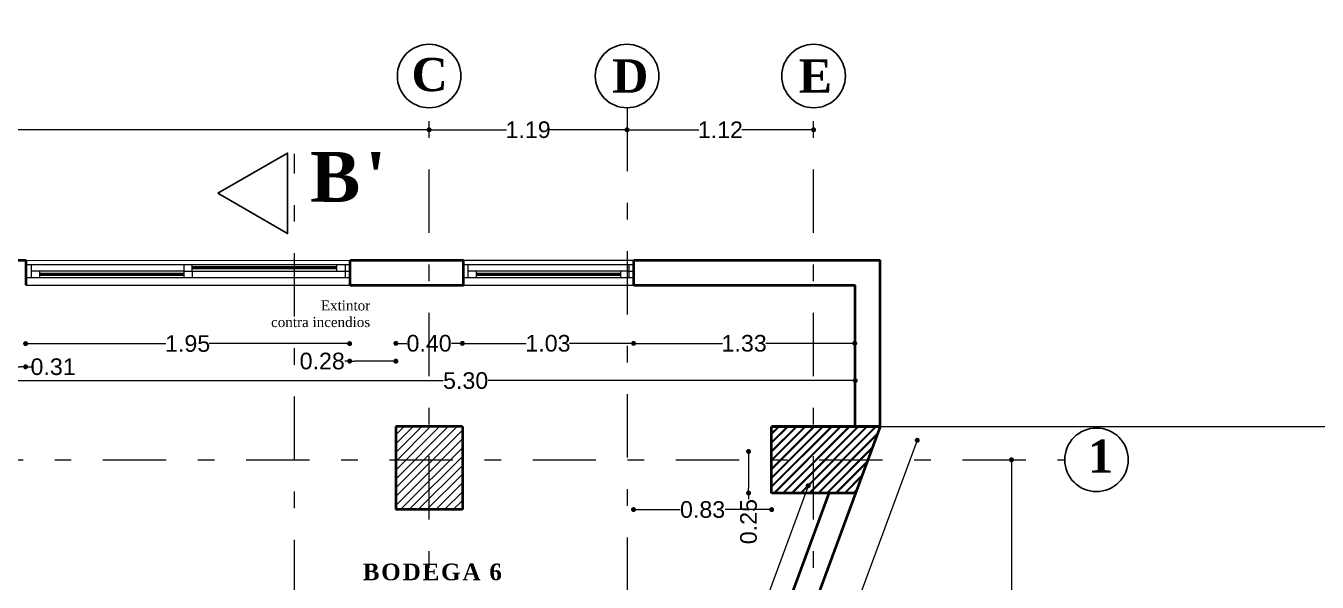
# Model space of a CAD drawing. Header units: inches. Extents: x 2908 to 3459, y -3172 to -55.
# Drawn here: x 3286.85 to 3294.62, y -193.64 to -190.29 of the extents above; entities that cross this region are included whole.
import ezdxf

# ---------------------------------------------------------------- set-up
doc = ezdxf.new("R2010")
doc.units = ezdxf.units.IN
doc.header["$MEASUREMENT"] = 0
doc.linetypes.add('DASHDOT', pattern=[25.4, 12.7, -6.35, 0, -6.35])
for name, color, linetype, lineweight in [('Capa2', 1, 'Continuous', 25), ('COTA', 1, 'Continuous', 9), ('E-EJES', 1, 'DASHDOT', 5), ('Estructura', 1, 'Continuous', 40), ('linea de linderos', 3, 'Continuous', 30), ('MARCOS VENTANAS', 147, 'Continuous', 18), ('muros 2', 5, 'Continuous', 40), ('muros bajitos', 4, 'Continuous', 15)]:
    doc.layers.add(name, color=color, linetype=linetype, lineweight=lineweight)
doc.layers.add('TEXTO', color=4, linetype='Continuous')
doc.layers.add('VIDRIOS', color=130, linetype='Continuous')
doc.styles.add('Arial new', font='arial.ttf')
doc.styles.add('CONSTRUCTORA', font='times.ttf', dxfattribs={"height": 0.3})
doc.dimstyles.new('GUS', dxfattribs={"dimtxt": 0.1, "dimasz": 0.03, "dimexe": 0.05, "dimexo": 0.05, "dimgap": 0.005, "dimtad": 0, "dimzin": 1, "dimdsep": 46, "dimtxsty": 'Arial new', "dimblk": 'DOT', "dimcen": 0.01, "dimse1": 1, "dimse2": 1, "dimclrd": 1, "dimclre": 252, "dimclrt": 1, "dimaunit": 1, "dimadec": 0, "dimazin": 2, "dimtfac": 1, "dimtmove": 0, "dimatfit": 2, "dimldrblk": 'ARCHTICK', "dimfxl": 1, "dimlwd": -1, "dimlwe": -1, "dimarcsym": 1})

# ---------------------------------------------------------------- blocks, each defined once
blk = doc.blocks.new('_Dot')
at = {"color": 0, "linetype": 'ByBlock', "lineweight": -2}
blk.add_line((-0.5, 0), (-1, 0), dxfattribs=at)
at = {"color": 0, "linetype": 'ByBlock', "const_width": 0.5}
blk.add_lwpolyline([(-0.25, 0, 1), (0.25, 0, 1)], format="xyb", close=True, dxfattribs=at)
blk = doc.blocks.new('*D4982')
at = {"layer": 'COTA', "color": 1, "linetype": 'Continuous', "transparency": 16777216}
for p, q in [((3291.1951, -192.8829), (3291.1951, -193.0729)), ((3291.1951, -193.1029), (3291.1951, -193.1396))]:
    blk.add_line(p, q, dxfattribs=at)
at = {"layer": 'Defpoints', "color": 0, "transparency": 16777216}
for p in [(3291.1951, -192.8529), (3291.3341, -192.8529), (3291.3341, -193.1029)]:
    blk.add_point(p, dxfattribs=at)
at = {"layer": 'COTA', "color": 1, "transparency": 16777216, "xscale": 0.03, "yscale": 0.03, "zscale": 0.03}
for p, rotation in [((3291.1951, -192.8529), 90), ((3291.1951, -193.1029), 270)]:
    blk.add_blockref('_Dot', p, dxfattribs=dict(at, rotation=rotation))
at = {"layer": 'COTA', "color": 1, "transparency": 16777216, "insert": (3291.1951, -193.2749), "char_height": 0.1, "attachment_point": 5, "rotation": 90, "style": 'Arial new'}
blk.add_mtext('0.25', dxfattribs=at)
blk = doc.blocks.new('_ArchTick')
at = {"color": 0, "linetype": 'ByBlock', "const_width": 0.15}
blk.add_lwpolyline([(-0.5, -0.5), (0.5, 0.5)], dxfattribs=at)
blk = doc.blocks.new('*D5007')
at = {"layer": 'COTA', "color": 1, "linetype": 'Continuous', "transparency": 16777216}
for p, q in [((3292.1998, -192.8136), (3291.0525, -195.9164)), ((3289.8111, -199.2734), (3290.9585, -196.1706))]:
    blk.add_line(p, q, dxfattribs=at)
at = {"layer": 'Defpoints', "color": 0, "transparency": 16777216}
for p in [(3291.9869, -192.7029), (3292.2102, -192.7855), (3289.5774, -199.219)]:
    blk.add_point(p, dxfattribs=at)
at = {"layer": 'COTA', "color": 1, "transparency": 16777216, "xscale": 0.03, "yscale": 0.03, "zscale": 0.03}
for p, rotation in [((3292.2102, -192.7855), 69.70662671698605), ((3289.8007, -199.3015), 249.7066267169861)]:
    blk.add_blockref('_Dot', p, dxfattribs=dict(at, rotation=rotation))
at = {"layer": 'COTA', "color": 1, "transparency": 16777216, "insert": (3291.0055, -196.0435), "char_height": 0.1, "attachment_point": 5, "rotation": 69.70663, "style": 'Arial new'}
blk.add_mtext('6.95', dxfattribs=at)
blk = doc.blocks.new('*D5021')
at = {"layer": 'COTA', "color": 1, "linetype": 'Continuous', "transparency": 16777216}
for p, q in [((3291.5439, -193.0867), (3291.1109, -194.2576)), ((3290.5905, -195.6649), (3291.0235, -194.4941))]:
    blk.add_line(p, q, dxfattribs=at)
at = {"layer": 'Defpoints', "color": 0, "transparency": 16777216}
for p in [(3291.5543, -193.0586), (3291.6785, -193.1045), (3290.7043, -195.739)]:
    blk.add_point(p, dxfattribs=at)
at = {"layer": 'COTA', "color": 1, "transparency": 16777216, "xscale": 0.03, "yscale": 0.03, "zscale": 0.03}
for p, rotation in [((3291.5543, -193.0586), 69.7066267169996), ((3290.5801, -195.693), 249.7066267169996)]:
    blk.add_blockref('_Dot', p, dxfattribs=dict(at, rotation=rotation))
at = {"layer": 'COTA', "color": 1, "transparency": 16777216, "insert": (3291.0672, -194.3758), "char_height": 0.1, "attachment_point": 5, "rotation": 69.70663, "style": 'Arial new'}
blk.add_mtext('2.81', dxfattribs=at)
blk = doc.blocks.new('*D4994')
at = {"layer": 'COTA', "color": 1, "linetype": 'Continuous', "transparency": 16777216}
for p, q in [((3286.5643, -192.4266), (3289.3577, -192.4266)), ((3291.8069, -192.4266), (3289.6271, -192.4266))]:
    blk.add_line(p, q, dxfattribs=at)
at = {"layer": 'Defpoints', "color": 0, "transparency": 16777216}
for p in [(3291.8369, -192.4266), (3286.5343, -192.7029), (3291.8369, -192.7029)]:
    blk.add_point(p, dxfattribs=at)
at = {"layer": 'COTA', "color": 1, "transparency": 16777216, "xscale": 0.03, "yscale": 0.03, "zscale": 0.03, "rotation": 180}
blk.add_blockref('_Dot', (3286.5343, -192.4266), dxfattribs=at)
at = {"layer": 'COTA', "color": 1, "transparency": 16777216, "xscale": 0.03, "yscale": 0.03, "zscale": 0.03}
blk.add_blockref('_Dot', (3291.8369, -192.4266), dxfattribs=at)
at = {"layer": 'COTA', "color": 1, "transparency": 16777216, "insert": (3289.4924, -192.4266), "char_height": 0.1, "attachment_point": 5, "style": 'Arial new'}
blk.add_mtext('5.30', dxfattribs=at)
blk = doc.blocks.new('*D5049')
at = {"layer": 'COTA', "color": 1, "linetype": 'Continuous', "transparency": 16777216}
for p, q in [((3292.7772, -192.9329), (3292.7772, -194.2865)), ((3292.7772, -195.9095), (3292.7772, -194.5558))]:
    blk.add_line(p, q, dxfattribs=at)
at = {"layer": 'Defpoints', "color": 0, "transparency": 16777216}
for p in [(3293.0976, -192.9029), (3292.7772, -195.9395), (3293.0975, -195.9395)]:
    blk.add_point(p, dxfattribs=at)
at = {"layer": 'COTA', "color": 1, "transparency": 16777216, "xscale": 0.03, "yscale": 0.03, "zscale": 0.03}
for p, rotation in [((3292.7772, -192.9029), 90), ((3292.7772, -195.9395), 270)]:
    blk.add_blockref('_Dot', p, dxfattribs=dict(at, rotation=rotation))
at = {"layer": 'COTA', "color": 1, "transparency": 16777216, "insert": (3292.7772, -194.4212), "char_height": 0.1, "attachment_point": 5, "rotation": 90, "style": 'Arial new'}
blk.add_mtext('3.04', dxfattribs=at)
blk = doc.blocks.new('*D4999')
at = {"layer": 'COTA', "color": 1, "linetype": 'Continuous', "transparency": 16777216}
for p, q in [((3283.5523, -190.9171), (3286.2622, -190.9171)), ((3289.2426, -190.9171), (3286.5327, -190.9171))]:
    blk.add_line(p, q, dxfattribs=at)
at = {"layer": 'Defpoints', "color": 0, "transparency": 16777216}
for p in [(3283.5223, -190.6999), (3289.2726, -190.6999), (3289.2726, -190.9171)]:
    blk.add_point(p, dxfattribs=at)
at = {"layer": 'COTA', "color": 1, "transparency": 16777216, "xscale": 0.03, "yscale": 0.03, "zscale": 0.03, "rotation": 180}
blk.add_blockref('_Dot', (3283.5223, -190.9171), dxfattribs=at)
at = {"layer": 'COTA', "color": 1, "transparency": 16777216, "xscale": 0.03, "yscale": 0.03, "zscale": 0.03}
blk.add_blockref('_Dot', (3289.2726, -190.9171), dxfattribs=at)
at = {"layer": 'COTA', "color": 1, "transparency": 16777216, "insert": (3286.3974, -190.9171), "char_height": 0.1, "attachment_point": 5, "style": 'Arial new'}
blk.add_mtext('5.75', dxfattribs=at)
blk = doc.blocks.new('*D5000')
at = {"layer": 'COTA', "color": 1, "linetype": 'Continuous', "transparency": 16777216}
for p, q in [((3289.3026, -190.9171), (3289.7379, -190.9171)), ((3290.4339, -190.9171), (3289.9985, -190.9171))]:
    blk.add_line(p, q, dxfattribs=at)
at = {"layer": 'Defpoints', "color": 0, "transparency": 16777216}
for p in [(3289.2726, -190.6999), (3290.4639, -190.6999), (3290.4639, -190.9171)]:
    blk.add_point(p, dxfattribs=at)
at = {"layer": 'COTA', "color": 1, "transparency": 16777216, "xscale": 0.03, "yscale": 0.03, "zscale": 0.03, "rotation": 180}
blk.add_blockref('_Dot', (3289.2726, -190.9171), dxfattribs=at)
at = {"layer": 'COTA', "color": 1, "transparency": 16777216, "xscale": 0.03, "yscale": 0.03, "zscale": 0.03}
blk.add_blockref('_Dot', (3290.4639, -190.9171), dxfattribs=at)
at = {"layer": 'COTA', "color": 1, "transparency": 16777216, "insert": (3289.8682, -190.9171), "char_height": 0.1, "attachment_point": 5, "style": 'Arial new'}
blk.add_mtext('1.19', dxfattribs=at)
blk = doc.blocks.new('*D5001')
at = {"layer": 'COTA', "color": 1, "linetype": 'Continuous', "transparency": 16777216}
for p, q in [((3290.4939, -190.9171), (3290.8955, -190.9171)), ((3291.5565, -190.9171), (3291.1548, -190.9171))]:
    blk.add_line(p, q, dxfattribs=at)
at = {"layer": 'Defpoints', "color": 0, "transparency": 16777216}
for p in [(3290.4639, -190.6999), (3291.5865, -190.6999), (3291.5865, -190.9171)]:
    blk.add_point(p, dxfattribs=at)
at = {"layer": 'COTA', "color": 1, "transparency": 16777216, "xscale": 0.03, "yscale": 0.03, "zscale": 0.03, "rotation": 180}
blk.add_blockref('_Dot', (3290.4639, -190.9171), dxfattribs=at)
at = {"layer": 'COTA', "color": 1, "transparency": 16777216, "xscale": 0.03, "yscale": 0.03, "zscale": 0.03}
blk.add_blockref('_Dot', (3291.5865, -190.9171), dxfattribs=at)
at = {"layer": 'COTA', "color": 1, "transparency": 16777216, "insert": (3291.0252, -190.9171), "char_height": 0.1, "attachment_point": 5, "style": 'Arial new'}
blk.add_mtext('1.12', dxfattribs=at)
blk = doc.blocks.new('*D5052')
at = {"layer": 'COTA', "color": 1, "linetype": 'Continuous', "transparency": 16777216}
for p, q in [((3290.5328, -193.2027), (3290.7836, -193.2027)), ((3291.3041, -193.2027), (3291.0533, -193.2027))]:
    blk.add_line(p, q, dxfattribs=at)
at = {"layer": 'Defpoints', "color": 0, "transparency": 16777216}
for p in [(3290.5028, -192.8529), (3291.3341, -192.8529), (3291.3341, -193.2027)]:
    blk.add_point(p, dxfattribs=at)
at = {"layer": 'COTA', "color": 1, "transparency": 16777216, "xscale": 0.03, "yscale": 0.03, "zscale": 0.03, "rotation": 180}
blk.add_blockref('_Dot', (3290.5028, -193.2027), dxfattribs=at)
at = {"layer": 'COTA', "color": 1, "transparency": 16777216, "xscale": 0.03, "yscale": 0.03, "zscale": 0.03}
blk.add_blockref('_Dot', (3291.3341, -193.2027), dxfattribs=at)
at = {"layer": 'COTA', "color": 1, "transparency": 16777216, "insert": (3290.9184, -193.2027), "char_height": 0.1, "attachment_point": 5, "style": 'Arial new'}
blk.add_mtext('0.83', dxfattribs=at)
blk = doc.blocks.new('*D5063')
at = {"layer": 'COTA', "color": 1, "linetype": 'Continuous', "transparency": 16777216}
for p, q in [((3286.5643, -192.3434), (3286.8144, -192.3434)), ((3286.8444, -192.3434), (3286.8847, -192.3434))]:
    blk.add_line(p, q, dxfattribs=at)
at = {"layer": 'Defpoints', "color": 0, "transparency": 16777216}
for p in [(3286.5343, -191.8524), (3286.8444, -191.8525, -3.3312), (3286.8444, -192.3434)]:
    blk.add_point(p, dxfattribs=at)
at = {"layer": 'COTA', "color": 1, "transparency": 16777216, "xscale": 0.03, "yscale": 0.03, "zscale": 0.03, "rotation": 180}
blk.add_blockref('_Dot', (3286.5343, -192.3434), dxfattribs=at)
at = {"layer": 'COTA', "color": 1, "transparency": 16777216, "xscale": 0.03, "yscale": 0.03, "zscale": 0.03}
blk.add_blockref('_Dot', (3286.8444, -192.3434), dxfattribs=at)
at = {"layer": 'COTA', "color": 1, "transparency": 16777216, "insert": (3287.0099, -192.3434), "char_height": 0.1, "attachment_point": 5, "style": 'Arial new'}
blk.add_mtext('0.31', dxfattribs=at)
blk = doc.blocks.new('*D5064')
at = {"layer": 'COTA', "color": 1, "linetype": 'Continuous', "transparency": 16777216}
for p, q in [((3289.1025, -192.2022), (3289.1379, -192.2022)), ((3289.4428, -192.2022), (3289.4073, -192.2022))]:
    blk.add_line(p, q, dxfattribs=at)
at = {"layer": 'Defpoints', "color": 0, "transparency": 16777216}
for p in [(3289.0725, -192.1024), (3289.4728, -192.1024), (3289.4728, -192.2022)]:
    blk.add_point(p, dxfattribs=at)
at = {"layer": 'COTA', "color": 1, "transparency": 16777216, "xscale": 0.03, "yscale": 0.03, "zscale": 0.03, "rotation": 180}
blk.add_blockref('_Dot', (3289.0725, -192.2022), dxfattribs=at)
at = {"layer": 'COTA', "color": 1, "transparency": 16777216, "xscale": 0.03, "yscale": 0.03, "zscale": 0.03}
blk.add_blockref('_Dot', (3289.4728, -192.2022), dxfattribs=at)
at = {"layer": 'COTA', "color": 1, "transparency": 16777216, "insert": (3289.2726, -192.2022), "char_height": 0.1, "attachment_point": 5, "style": 'Arial new'}
blk.add_mtext('0.40', dxfattribs=at)
blk = doc.blocks.new('*D5005')
at = {"layer": 'COTA', "color": 1, "linetype": 'Continuous', "transparency": 16777216}
for p, q in [((3289.5028, -192.2022), (3289.8576, -192.2022)), ((3290.4728, -192.2022), (3290.118, -192.2022))]:
    blk.add_line(p, q, dxfattribs=at)
at = {"layer": 'Defpoints', "color": 0, "transparency": 16777216}
for p in [(3289.4728, -191.8524), (3290.5028, -191.8524), (3289.4728, -192.2022)]:
    blk.add_point(p, dxfattribs=at)
at = {"layer": 'COTA', "color": 1, "transparency": 16777216, "xscale": 0.03, "yscale": 0.03, "zscale": 0.03}
for p, rotation in [((3289.4728, -192.2022), 179.9993079088709), ((3290.5028, -192.2022), 359.9993079088709)]:
    blk.add_blockref('_Dot', p, dxfattribs=dict(at, rotation=rotation))
at = {"layer": 'COTA', "color": 1, "transparency": 16777216, "insert": (3289.9878, -192.2022), "char_height": 0.1, "attachment_point": 5, "rotation": 359.99931, "style": 'Arial new'}
blk.add_mtext('1.03', dxfattribs=at)
blk = doc.blocks.new('*D5006')
at = {"layer": 'COTA', "color": 1, "linetype": 'Continuous', "transparency": 16777216}
for p, q in [((3290.5328, -192.2022), (3291.0384, -192.2022)), ((3291.8043, -192.2022), (3291.2987, -192.2022))]:
    blk.add_line(p, q, dxfattribs=at)
at = {"layer": 'Defpoints', "color": 0, "transparency": 16777216}
for p in [(3290.5028, -191.8524), (3291.8343, -191.8524, 0.0276), (3291.8343, -192.2022)]:
    blk.add_point(p, dxfattribs=at)
at = {"layer": 'COTA', "color": 1, "transparency": 16777216, "xscale": 0.03, "yscale": 0.03, "zscale": 0.03, "rotation": 180}
blk.add_blockref('_Dot', (3290.5028, -192.2022), dxfattribs=at)
at = {"layer": 'COTA', "color": 1, "transparency": 16777216, "xscale": 0.03, "yscale": 0.03, "zscale": 0.03}
blk.add_blockref('_Dot', (3291.8343, -192.2022), dxfattribs=at)
at = {"layer": 'COTA', "color": 1, "transparency": 16777216, "insert": (3291.1686, -192.2022), "char_height": 0.1, "attachment_point": 5, "style": 'Arial new'}
blk.add_mtext('1.33', dxfattribs=at)
blk = doc.blocks.new('*D5065')
at = {"layer": 'COTA', "color": 1, "linetype": 'Continuous', "transparency": 16777216}
for p, q in [((3286.8744, -192.2038), (3287.6889, -192.2038)), ((3288.7645, -192.2038), (3287.95, -192.2038))]:
    blk.add_line(p, q, dxfattribs=at)
at = {"layer": 'Defpoints', "color": 0, "transparency": 16777216}
for p in [(3286.8444, -191.8525, -3.3312), (3288.7945, -191.8524), (3288.7945, -192.2038)]:
    blk.add_point(p, dxfattribs=at)
at = {"layer": 'COTA', "color": 1, "transparency": 16777216, "xscale": 0.03, "yscale": 0.03, "zscale": 0.03, "rotation": 180}
blk.add_blockref('_Dot', (3286.8444, -192.2038), dxfattribs=at)
at = {"layer": 'COTA', "color": 1, "transparency": 16777216, "xscale": 0.03, "yscale": 0.03, "zscale": 0.03}
blk.add_blockref('_Dot', (3288.7945, -192.2038), dxfattribs=at)
at = {"layer": 'COTA', "color": 1, "transparency": 16777216, "insert": (3287.8194, -192.2038), "char_height": 0.1, "attachment_point": 5, "style": 'Arial new'}
blk.add_mtext('1.95', dxfattribs=at)
blk = doc.blocks.new('*D5066')
at = {"layer": 'COTA', "color": 1, "linetype": 'Continuous', "transparency": 16777216}
for p, q in [((3288.7945, -192.3091), (3288.7645, -192.3091)), ((3289.0425, -192.3091), (3288.8245, -192.3091))]:
    blk.add_line(p, q, dxfattribs=at)
at = {"layer": 'Defpoints', "color": 0, "transparency": 16777216}
for p in [(3288.7945, -191.8524), (3289.0725, -191.8524), (3288.7945, -192.3091)]:
    blk.add_point(p, dxfattribs=at)
at = {"layer": 'COTA', "color": 1, "transparency": 16777216, "xscale": 0.03, "yscale": 0.03, "zscale": 0.03, "rotation": 180}
blk.add_blockref('_Dot', (3288.7945, -192.3091), dxfattribs=at)
at = {"layer": 'COTA', "color": 1, "transparency": 16777216, "xscale": 0.03, "yscale": 0.03, "zscale": 0.03}
blk.add_blockref('_Dot', (3289.0725, -192.3091), dxfattribs=at)
at = {"layer": 'COTA', "color": 1, "transparency": 16777216, "insert": (3288.6295, -192.3091), "char_height": 0.1, "attachment_point": 5, "style": 'Arial new'}
blk.add_mtext('0.28', dxfattribs=at)
blk = doc.blocks.new('ESTRUCTURA 5')
at = {"layer": 'muros bajitos'}
h = blk.add_hatch(dxfattribs=at)
h.set_pattern_fill('ANSI31', color=256, scale=0.3, style=0)
h.set_pattern_definition([(45, (64.45218, -41.92863), (-0.0265165043, 0.0265165043), [])])
h.paths.add_polyline_path([(3340.0119, -188.6669), (3339.6116, -188.6669), (3339.6116, -189.1669), (3340.0119, -189.1669)])
h = blk.add_hatch(dxfattribs=at)
h.set_pattern_fill('ANSI31', color=256, scale=0.3, style=0)
h.set_pattern_definition([(45, (51.66182, -48.59164), (-0.0265165043, 0.0265165043), [])])
h.paths.add_polyline_path([(3342.526, -188.6669), (3341.8733, -188.6669), (3341.8733, -189.0669), (3342.3781, -189.0669)])
at = {"layer": 'Estructura'}
for p, q in [((3340.0119, -188.6669), (3339.6116, -188.6669)), ((3339.6116, -188.6669), (3339.6116, -189.1669)), ((3340.0119, -188.6669), (3339.6116, -188.6669)), ((3339.6116, -188.6669), (3339.6116, -189.1669)), ((3340.0119, -188.6669), (3340.0119, -189.1669)), ((3340.0119, -188.6669), (3340.0119, -189.1669)), ((3341.8733, -189.0669), (3341.8733, -188.6669)), ((3341.8733, -189.0669), (3341.8733, -188.6669)), ((3342.526, -188.6669), (3341.8733, -188.6669)), ((3342.526, -188.6669), (3342.3781, -189.0669)), ((3342.526, -188.6669), (3342.3781, -189.0669)), ((3341.8733, -188.8169), (3341.8733, -188.8169)), ((3342.3781, -189.0669), (3341.8733, -189.0669)), ((3342.3781, -189.0669), (3341.8733, -189.0669)), ((3340.0119, -189.1669), (3339.6116, -189.1669))]:
    blk.add_line(p, q, dxfattribs=at)

msp = doc.modelspace()

# ---------------------------------------------------------------- hatches: boundary and pattern name
at = {"layer": 'COTA'}
h = msp.add_hatch(dxfattribs=at)
h.set_pattern_fill('ANSI31', color=256, scale=0.3, style=0)
h.set_pattern_definition([(45, (1.122667, -52.627616), (-0.0265165043, 0.0265165043), [])])
h.paths.add_polyline_path([(3291.9869, -192.7029), (3291.3341, -192.7029), (3291.3341, -193.1029), (3291.839, -193.1029)])

# ---------------------------------------------------------------- linework, layer by layer
at = {"layer": 'Capa2'}
msp.add_lwpolyline([(3288.0014, -191.2992), (3288.4214, -191.5417), (3288.4214, -191.0567)], close=True, dxfattribs=at)
for centre in [(3289.2726, -190.5934), (3290.4639, -190.5934), (3291.5865, -190.5934), (3293.2888, -192.9029)]:
    msp.add_circle(centre, 0.1912, dxfattribs=at)
at = {"layer": 'COTA'}
for p in [(3290.5054, -191.8525, -0.0276), (3290.5054, -191.8524, -0.0276), (3290.5054, -191.8524, -0.0276)]:
    msp.add_line(p, (3290.5054, -191.7024, -0.0276), dxfattribs=at)
at = {"layer": 'E-EJES', "ltscale": 0.03}
for p, q in [((3289.2726, -201.0196), (3289.2726, -190.7846)), ((3290.4639, -190.7846), (3290.4639, -201.0196)), ((3291.5865, -201.0196), (3291.5865, -190.7846)), ((3288.4624, -200.6612), (3288.4624, -191.0626)), ((3277.8279, -192.9029), (3293.0976, -192.9029))]:
    msp.add_line(p, q, dxfattribs=at)
at = {"layer": 'Estructura'}
for p, q in [((3291.3341, -193.1029), (3291.3341, -192.7029)), ((3291.3341, -193.1029), (3291.3341, -192.7029)), ((3291.9869, -192.7048), (3291.3341, -192.7048)), ((3291.9869, -192.7029), (3291.839, -193.1029)), ((3291.9869, -192.7029), (3291.839, -193.1029)), ((3291.839, -193.1029), (3291.3341, -193.1029)), ((3291.839, -193.1029), (3291.3341, -193.1029))]:
    msp.add_line(p, q, dxfattribs=at)
at = {"layer": 'MARCOS VENTANAS'}
for p, q in [((3286.847, -191.7276, -3.3588), (3288.7971, -191.7276, -3.3588)), ((3286.877, -191.7276, -3.3588), (3286.877, -191.8076, -3.3588)), ((3286.877, -191.7276, -3.3588), (3286.877, -191.8076, -3.3588)), ((3287.797, -191.7676, -3.3588), (3286.877, -191.7676, -3.3588)), ((3286.927, -191.7676, -3.3588), (3286.927, -191.8076, -3.3588)), ((3287.797, -191.7276, -3.3588), (3287.797, -191.7676, -3.3588)), ((3287.797, -191.7276, -3.3588), (3287.797, -191.7676, -3.3588)), ((3287.797, -191.7676, -3.3588), (3287.797, -191.8076, -3.3588)), ((3287.797, -191.7676, -3.3588), (3287.847, -191.7676, -3.3588)), ((3287.797, -191.7676, -3.3588), (3287.847, -191.7676, -3.3588)), ((3287.847, -191.7676, -3.3588), (3287.847, -191.7276, -3.3588)), ((3287.847, -191.7676, -3.3588), (3288.7971, -191.7676, -3.3588)), ((3287.847, -191.7676, -3.3588), (3287.847, -191.8076, -3.3588)), ((3288.7171, -191.7676, -3.3588), (3288.7171, -191.7276, -3.3588)), ((3288.7671, -191.7276, -3.3588), (3288.7671, -191.8076, -3.3588)), ((3288.7671, -191.7276, -3.3588), (3288.7671, -191.8076, -3.3588)), ((3289.4754, -191.7275, -0.0276), (3290.5054, -191.7275, -0.0276)), ((3289.5054, -191.7275, -0.0276), (3289.5054, -191.8075, -0.0276)), ((3289.5054, -191.7275, -0.0276), (3289.5054, -191.8075, -0.0276)), ((3290.4754, -191.7675, -0.0276), (3289.5054, -191.7675, -0.0276)), ((3289.5554, -191.7675, -0.0276), (3289.5554, -191.8075, -0.0276)), ((3290.4254, -191.7675, -0.0276), (3290.4254, -191.8075, -0.0276)), ((3290.4754, -191.7275, -0.0276), (3290.4754, -191.8075, -0.0276)), ((3290.4754, -191.7275, -0.0276), (3290.4754, -191.8075, -0.0276)), ((3290.4754, -191.7675, -0.0276), (3290.5054, -191.7675, -0.0276)), ((3288.7971, -191.8076, -3.3588), (3286.847, -191.8076, -3.3588)), ((3290.5054, -191.8075, -0.0276), (3289.4754, -191.8075, -0.0276))]:
    msp.add_line(p, q, dxfattribs=at)
at = {"layer": 'muros 2'}
for p, q in [((3285.6725, -191.7024), (3286.847, -191.7024, -3.3588)), ((3286.847, -191.8526, -3.3588), (3286.847, -191.7026, -3.3588)), ((3288.797, -191.7024, -3.3588), (3289.4787, -191.7024, -2.6469)), ((3288.7971, -191.8526, -3.3588), (3288.7971, -191.7024, -3.3588)), ((3289.4788, -191.8526, -3.3588), (3289.4788, -191.7025, -3.3588)), ((3290.5054, -191.7024, -0.0276), (3291.9869, -191.7024, -0.0276)), ((3290.5054, -191.8524, -0.0276), (3290.5054, -191.7024, -0.0276)), ((3290.5054, -191.8524, -0.0276), (3290.5054, -191.7024, -0.0276)), ((3291.9869, -192.7029), (3291.9869, -191.7024)), ((3288.7971, -191.8524, -3.3588), (3289.4788, -191.8524, -2.6469)), ((3290.5054, -191.8525, -0.0276), (3291.8369, -191.8524, -0.0276)), ((3291.8369, -192.7029), (3291.8369, -191.8524)), ((3291.6785, -193.1045), (3290.7043, -195.739)), ((3291.839, -193.1029), (3290.8642, -195.739)), ((3291.839, -193.1029), (3290.8642, -195.739))]:
    msp.add_line(p, q, dxfattribs=at)
at = {"layer": 'muros bajitos'}
for p, q in [((3286.847, -191.7026, -3.3588), (3288.7971, -191.7024, -3.3588)), ((3289.4788, -191.7025, -3.3588), (3290.5054, -191.7024, -0.0276)), ((3286.847, -191.8526, -3.3588), (3288.7971, -191.8526, -3.3588)), ((3289.4754, -191.8524, -0.0276), (3289.4788, -191.8524, -0.0276)), ((3289.4788, -191.8526, -3.3588), (3290.5054, -191.8524, -0.0276)), ((3291.9869, -192.7029), (3299.3856, -192.7029))]:
    msp.add_line(p, q, dxfattribs=at)
at = {"layer": 'VIDRIOS'}
for p, q in [((3286.927, -191.7826, -3.3588), (3287.797, -191.7826, -3.3588)), ((3286.927, -191.7926, -3.3588), (3287.797, -191.7926, -3.3588)), ((3288.7171, -191.7426, -3.3588), (3287.847, -191.7426, -3.3588)), ((3288.7171, -191.7526, -3.3588), (3287.847, -191.7526, -3.3588)), ((3289.5554, -191.7825, -0.0276), (3290.4254, -191.7825, -0.0276)), ((3289.5554, -191.7925, -0.0276), (3290.4254, -191.7925, -0.0276))]:
    msp.add_line(p, q, dxfattribs=at)

# ---------------------------------------------------------------- block references
at = {"layer": 'linea de linderos'}
msp.add_blockref('ESTRUCTURA 5', (-50.5392, -4.036), dxfattribs=at)

# ---------------------------------------------------------------- texts
at = {"layer": 'TEXTO', "char_height": 0.2, "width": 4.725521, "attachment_point": 1, "rotation": 359.99823, "style": 'CONSTRUCTORA'}
for s, insert in [('{\\fTimes New Roman|b1|i0|c0|p18;\\T1.1;C}', (3289.1666, -190.4843)), ('{\\fTimes New Roman|b1|i0|c0|p18;\\T1.1;D }', (3290.3739, -190.4932)), ('{\\fTimes New Roman|b1|i0|c0|p18;\\T1.1;E }', (3291.4965, -190.4932)), ('{\\fTimes New Roman|b1|i0|c0|p18;\\T1.1;1}', (3293.238, -192.7811))]:
    msp.add_mtext(s, dxfattribs=dict(at, insert=insert))
at = {"layer": 'TEXTO', "attachment_point": 1, "style": 'CONSTRUCTORA'}
for s, insert, char_height, width in [("{\\fTimes New Roman|b1|i0|c0|p18;\\T1.1;B'}", (3288.5562, -191.0503), 0.3, 7.088282), ('{\\fTimes New Roman|b1|i0|c0|p18;\\T1.1;BODEGA 6}', (3288.8734, -193.5276), 0.1, 2.362761)]:
    msp.add_mtext(s, dxfattribs=dict(at, insert=insert, char_height=char_height, width=width))
at = {"layer": 'TEXTO', "insert": (3288.9181, -191.9441), "char_height": 0.06, "attachment_point": 3, "rotation": 0.00384, "style": 'CONSTRUCTORA'}
msp.add_mtext_dynamic_manual_height_columns('Extintor\\P contra incendios', width=3.563847, gutter_width=0.5, heights=[0], dxfattribs=at)

# ---------------------------------------------------------------- dimensions: what is measured, and where the dimension line sits
at = {"layer": 'COTA'}
for base, p1, p2, picture, middle in [((3289.2726, -190.9171), (3283.5223, -190.6999), (3289.2726, -190.6999), '*D4999', (3286.3974, -190.9171)), ((3290.4639, -190.9171), (3289.2726, -190.6999), (3290.4639, -190.6999), '*D5000', (3289.8682, -190.9171)), ((3291.5865, -190.9171), (3290.4639, -190.6999), (3291.5865, -190.6999), '*D5001', (3291.0252, -190.9171)), ((3288.7945, -192.2038), (3286.8444, -191.8525, -3.3312), (3288.7945, -191.8524), '*D5065', (3287.8194, -192.2038)), ((3288.7945, -192.3091), (3289.0725, -191.8524), (3288.7945, -191.8524), '*D5066', (3288.6295, -192.3091)), ((3291.8343, -192.2022), (3290.5028, -191.8524), (3291.8343, -191.8524, 0.0276), '*D5006', (3291.1686, -192.2022)), ((3291.3341, -193.2027), (3290.5028, -192.8529), (3291.3341, -192.8529), '*D5052', (3290.9184, -193.2027))]:
    dim = msp.add_linear_dim(base=base, p1=p1, p2=p2, dimstyle='GUS', dxfattribs=at)
    dim.commit()
    dim.dimension.update_dxf_attribs({"geometry": picture, "text_midpoint": middle})
for base, p1, p2, picture, middle in [((3286.8444, -192.3434), (3286.5343, -191.8524), (3286.8444, -191.8525, -3.3312), '*D5063', (3287.0099, -192.3434)), ((3291.8369, -192.4266), (3286.5343, -192.7029), (3291.8369, -192.7029), '*D4994', (3289.4924, -192.4266))]:
    dim = msp.add_linear_dim(base=base, p1=p1, p2=p2, dimstyle='GUS', dxfattribs=at)
    dim.commit()
    dim.dimension.update_dxf_attribs({"geometry": picture, "text_midpoint": middle, "dimtype": 160})
for p1, p2, distance, picture, middle in [((3290.5028, -191.8524), (3289.4728, -191.8524), 0.3498, '*D5005', (3289.9878, -192.2022)), ((3289.0725, -192.1024), (3289.4728, -192.1024), -0.0998, '*D5064', (3289.2726, -192.2022)), ((3289.5774, -199.219), (3291.9869, -192.7029), -0.2381, '*D5007', (3291.0055, -196.0435)), ((3290.7043, -195.739), (3291.6785, -193.1045), 0.1324, '*D5021', (3291.0672, -194.3758))]:
    dim = msp.add_aligned_dim(p1=p1, p2=p2, distance=distance, dimstyle='GUS', dxfattribs=at)
    dim.commit()
    dim.dimension.update_dxf_attribs({"geometry": picture, "text_midpoint": middle})
dim = msp.add_linear_dim(base=(3291.1951, -192.8529), p1=(3291.3341, -193.1029), p2=(3291.3341, -192.8529), angle=90, dimstyle='GUS', dxfattribs=at)
dim.commit()
dim.dimension.update_dxf_attribs({"geometry": '*D4982', "text_midpoint": (3291.1951, -193.2749), "dimtype": 161})
dim = msp.add_linear_dim(base=(3292.7772, -195.9395), p1=(3293.0976, -192.9029), p2=(3293.0975, -195.9395), angle=90, dimstyle='GUS', dxfattribs=at)
dim.commit()
dim.dimension.update_dxf_attribs({"geometry": '*D5049', "text_midpoint": (3292.7772, -194.4212)})

doc.saveas('drawing.dxf')
